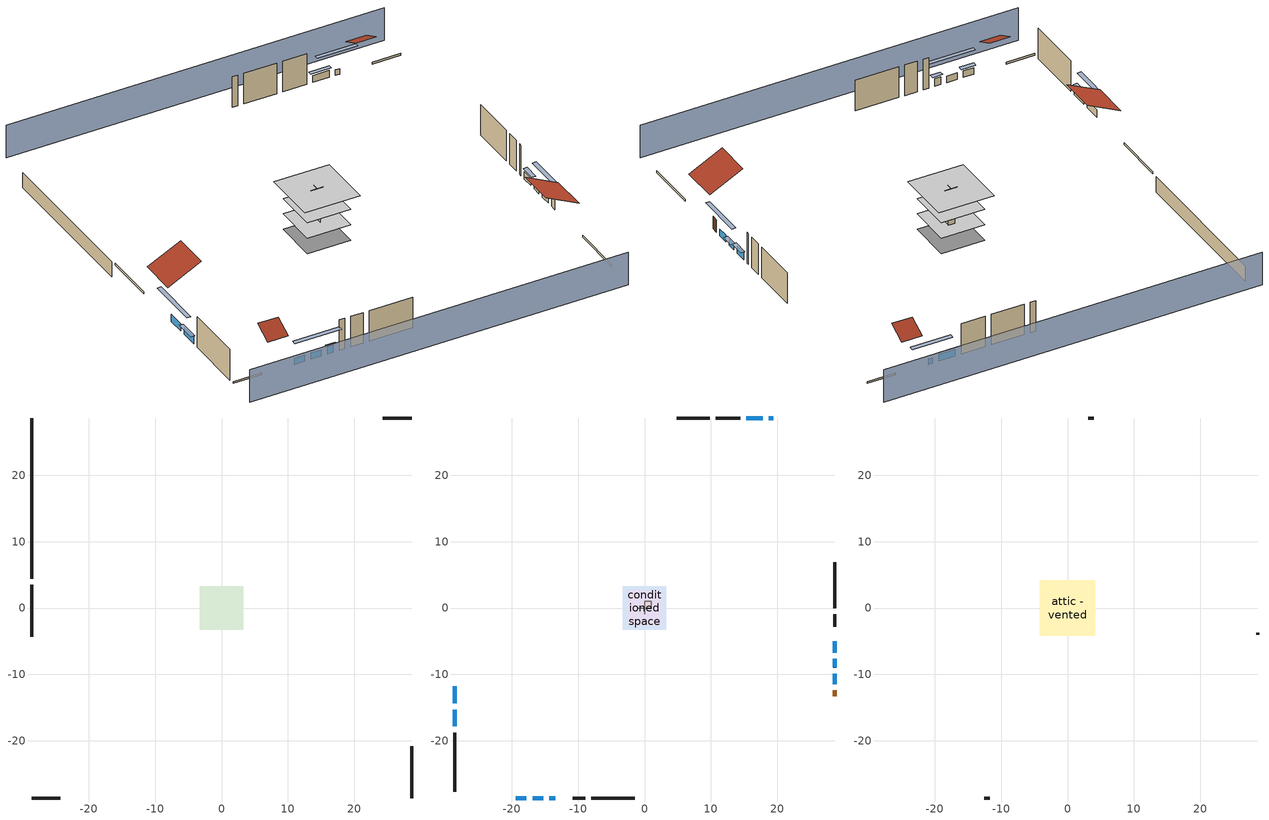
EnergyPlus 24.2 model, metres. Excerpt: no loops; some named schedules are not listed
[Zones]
basement - unconditioned
 floor foundation (Slab2 construction): -3.3,-3.3 -3.3,3.3 3.3,3.3 3.3,-3.3 z-2.13
 wall outside (RimJoist1 construction): -28.63,3.5 -28.63,-4.3 z0.3:0.61
 wall outside (RimJoist2 construction): 28.63,28.63 24.3,28.63 z0.3:0.61
 wall outside (RimJoist3 construction): 28.63,-28.63 28.63,-20.83 z0.3:0.61
 wall outside (RimJoist4 construction): -28.63,-28.63 -24.3,-28.63 z0.3:0.61
 wall foundation (FoundationWall1 construction): -28.63,28.63 -28.63,4.43 z-2.13:0.3
conditioned space
 floor to basement - unconditioned (Floor1 construction): -3.3,-3.3 -3.3,3.3 3.3,3.3 3.3,-3.3 z0.3
 floor to garage (Floor2 construction): -2.59,-2.59 -2.59,2.59 2.59,2.59 2.59,-2.59 z0.3
 floor adiabatic (AdiabaticFloorConstruction): -3.3,-3.3 -3.3,3.3 3.3,3.3 3.3,-3.3 z2.74
 wall outside (AdiabaticWallConstruction 1): 28.63,-13.32 28.63,-12.41 z0.3:2.34
 wall outside (AdiabaticWallConstruction): -28.63,-11.81 -28.63,-14.37 / -28.63,-15.3 -28.63,-17.86 / 28.63,-6.74 28.63,-4.99 z0.3:1.46; -19.39,-28.63 -17.8,-28.63 / -16.87,-28.63 -15.28,-28.63 z0.3:1.34; 19.39,28.63 18.73,28.63 / 28.63,-8.97 28.63,-7.67 z0.3:1.19; 17.81,28.63 15.32,28.63 z0.3:1.4; 28.63,-11.48 28.63,-9.89 z0.3:1.37; -14.36,-28.63 -13.45,-28.63 z0.3:1.49
 wall outside (Wall3 construction): -28.63,-18.78 -28.63,-27.7 z0.3:5.18
 wall outside (Wall4 construction): 9.81,28.63 4.86,28.63 z0.3:5.18
 wall outside (Wall7 construction): 28.63,-0.04 28.63,6.89 z0.3:5.18
 wall outside (Wall8 construction): -8.03,-28.63 -1.46,-28.63 z0.3:5.18
 wall to garage (Wall5 construction): 0,-0.91 0,0.91 z0.3:5.18
 wall to garage (Wall6 construction): 0.91,0 -0.91,0 z0.3:5.18
 window (WindowConstruction): -28.63,-11.81 -28.63,-14.37 z0.3:1.46
 window (WindowConstruction 9): -19.39,-28.63 -17.8,-28.63 z0.3:1.34
 window (WindowConstruction 1): -28.63,-15.3 -28.63,-17.85 z0.3:1.46
 window (WindowConstruction 2): 19.39,28.63 18.73,28.63 z0.3:1.19
 window (WindowConstruction 3): 17.81,28.63 15.33,28.63 z0.3:1.4
 window (WindowConstruction 4): 28.63,-11.48 28.63,-9.89 z0.3:1.37
 window (WindowConstruction 5): 28.63,-8.97 28.63,-7.67 z0.3:1.19
 window (WindowConstruction 6): 28.63,-6.74 28.63,-4.99 z0.3:1.46
 window (WindowConstruction 7): -16.87,-28.63 -15.28,-28.63 z0.3:1.34
 window (WindowConstruction 8): -14.35,-28.63 -13.46,-28.63 z0.3:1.49
 door (Door): 28.63,-13.32 28.63,-12.41 z0.3:2.34
 ceiling adiabatic (AdiabaticFloorConstruction): 3.3,-3.3 3.3,3.3 -3.3,3.3 -3.3,-3.3 z2.74
furnace airloop ret air zone
 floor adiabatic (AdiabaticConst): 0,0 0,1 1,1 1,0 z0
 wall adiabatic (AdiabaticConst): 0,1 0,0 1,0 1,1 0,1 z0:1
 ceiling adiabatic (AdiabaticConst): 1,0 1,1 0,1 0,0 z1
garage
 floor foundation (Slab1 construction): -2.59,-2.59 -2.59,2.59 2.59,2.59 2.59,-2.59 z0
 wall outside (Wall1 construction): 14.4,28.63 10.74,28.63 z0.3:5.18
 wall outside (Wall12 construction): -10.79,-28.63 -8.96,-28.63 z0.3:5.18
 wall outside (Wall2 construction): 28.63,-2.79 28.63,-0.97 z0.3:5.18
attic - vented
 floor to conditioned space (Floor3 construction Reversed): -4.2,-4.2 -4.2,4.2 4.2,4.2 4.2,-4.2 z5.18
 wall outside (Wall10 construction): -12.53,-28.63 -11.72,-28.63 z0.3:5.18
 wall outside (Wall11 construction): 28.63,-4.07 28.63,-3.72 z0.3:5.18
 wall outside (Wall9 construction): 3.93,28.63 3.12,28.63 z0.3:5.18
 roof outside (Roof1 construction): -28.63,-10.88,5.18 -23.58,-10.88,7.71 -23.58,-5.23,7.71 -28.63,-5.23,5.18
 roof outside (Roof2 construction): 20.32,28.63,5.18 20.32,25.9,6.55 23.37,25.9,6.55 23.37,28.63,5.18
 roof outside (Roof3 construction): -20.32,-28.63,5.18 -20.32,-25.9,6.55 -23.37,-25.9,6.55 -23.37,-28.63,5.18
 roof outside (Roof4 construction): 28.63,-14.25,5.18 23.58,-14.25,7.71 23.58,-19.9,7.71 28.63,-19.9,5.18
shading: 28.63,33.2 -28.63,33.2 / -28.63,-33.2 28.63,-33.2 z0:5.18; -28.63,-17.11 -28.63,-9.06 -29.24,-9.06 -29.24,-17.11 z4.21; -17.49,-28.63 -19.69,-28.63 -19.69,-29.24 -17.49,-29.24 z1.65; -28.63,-18.16 -28.63,-14.99 -29.24,-14.99 -29.24,-18.16 z1.77; 15.99,28.63 22.13,28.63 22.13,29.24 15.99,29.24 z3.93; 15.02,28.63 18.11,28.63 18.11,29.24 15.02,29.24 z1.71; 28.63,-7.15 28.63,-14.22 29.24,-14.22 29.24,-7.15 z4.11; 28.63,-7.37 28.63,-9.27 29.24,-9.27 29.24,-7.37 z1.49; 28.63,-4.69 28.63,-7.05 29.24,-7.05 29.24,-4.69 z1.77; -12.54,-28.63 -19.61,-28.63 -19.61,-29.24 -12.54,-29.24 z4.08; -13.15,-28.63 -14.66,-28.63 -14.66,-29.24 -13.15,-29.24 z1.8
[Building]
Building 1: Terrain=Suburbs
[Site:Location]
Portland Intl Arpt_OR: Latitude {deg}=45.59; Longitude {deg}=-122.6; Time Zone {hr}=-8; Elevation {m}=33; Keep Site Location Information=Yes
[Site:GroundTemperature:Shallow]
10.2558, 8.96328, 8.85977, 9.47314, 11.9355, 14.3863, 16.5111, 17.8571, 17.9714, 16.8767, 14.8061, 12.4304
[Site:WaterMainsTemperature]
Calculation Method=Schedule; Temperature Schedule=mains temperature schedule
[Material] Roughness=Rough; Thermal Absorptance=0.9
Name | Thickness {m} | Conductivity {W/m-K} | Density {kg/m3} | Specific Heat {J/kg-K} | Solar Absorptance | Visible Absorptance
ceiling loosefill ins | 0.0846667 | 0.0480833 | 16.02 | 1046.75 | 0.7 | 0.7
ceiling stud and cavity | 0.1397 | 0.302811 | 65.682 | 1177.47 | 0.7 | 0.7
concrete 4.0 in. | 0.1016 | 1.803125 | 2242.8 | 837.4 | 0.7 | 0.7
concrete 8.0 in. | 0.2032 | 1.803125 | 2242.8 | 837.4 | 0.7 | 0.7
door material | 0.04445 | 0.0612267 | 512.64 | 1214.23 | 0.7 | 0.7
floor covering | 0.0127 | 0.0433444 | 54.468 | 1339.84 | 0.6 | 0.6
floor rigid ins; wall rigid ins | 0.512978 | 0.029427 | 32.04 | 1214.23 | 0.7 | 0.7
floor stud and cavity | 0.1397 | 0.923637 | 92.3553 | 1139.71 | 0.7 | 0.7
floor stud and cavity 1 | 0.1397 | 1.75129 | 37.0049 | 1207.88 | 0.7 | 0.7
furniture material basement - unconditioned 1; furniture material conditioned space 1; furniture material garage 1 | 0.1524 | 0.115458 | 640.8 | 1214.23 | 0.6 | 0.6
gypsum board | 0.0127 | 0.160291 | 801 | 837.4 | 0.6 | 0.6
metal surfacing | 0.000508 | 50.0403 | 7801.74 | 460.57 | 0.9 | 0.9
osb sheathing 0.5 in. | 0.0127 | 0.115458 | 512.64 | 1214.23 | 0.6 | 0.6
osb sheathing 0.5 in. 1; osb sheathing 0.5 in. 2; osb sheathing 0.5 in. 3 | 0.0127 | 0.115458 | 512.64 | 1214.23 | 0.7 | 0.7
osb sheathing 0.75 in. | 0.01905 | 0.115458 | 512.64 | 1214.23 | 0.7 | 0.7
rim joist stud and cavity | 0.0508 | 0.178688 | 50.32683 | 1063.81 | 0.6 | 0.6
roof rigid ins | 0.00396442 | 0.029427 | 32.04 | 1214.23 | 0.7 | 0.7
wall stud and cavity | 0.1397 | 0.727959 | 139.0536 | 1170.24 | 0.6 | 0.6
wall stud and cavity 1 | 0.1397 | 0.550994 | 139.0536 | 1170.24 | 0.7 | 0.7
wall stud and cavity 2 | 0.1397 | 0.335416 | 139.0536 | 1170.24 | 0.7 | 0.7
wall stud and cavity 3 | 0.0889 | 0.380278 | 52.3479 | 1209.89 | 0.7 | 0.7
wall stud and cavity 4 | 0.0889 | 0.391764 | 83.0341 | 1211.67 | 0.7 | 0.7
wood siding | 0.0254 | 0.102417 | 544.68 | 1172.36 | 0.85 | 0.85
wood siding 1; wood siding 2 | 0.0254 | 0.102417 | 544.68 | 1172.36 | 0.7 | 0.7
[Material:NoMass]
Adiabatic: Roughness=Rough; Thermal Resistance {m2-K/W}=176.1; Thermal Absorptance=0.9; Solar Absorptance=0.7; Visible Absorptance=0.7
[WindowMaterial:SimpleGlazingSystem]
WindowMaterial: U-Factor {W/m2-K}=2.78222; Solar Heat Gain Coefficient=0.56
[Construction]
AdiabaticConst: Adiabatic
AdiabaticFloorConstruction: floor stud and cavity 1, floor rigid ins, osb sheathing 0.75 in., floor covering
AdiabaticWallConstruction: wood siding 1, wall rigid ins, wall stud and cavity 3, gypsum board
AdiabaticWallConstruction 1: wood siding 2, wall rigid ins, wall stud and cavity 3, gypsum board
Door: door material
Floor1 construction; Floor2 construction: floor stud and cavity, osb sheathing 0.75 in., floor covering
Floor3 construction Reversed: gypsum board, ceiling stud and cavity, ceiling loosefill ins
FoundationWall1 construction: concrete 8.0 in.
furniture construction basement - unconditioned 1: furniture material basement - unconditioned 1
furniture construction conditioned space 1: furniture material conditioned space 1
furniture construction garage 1: furniture material garage 1
PartitionWallConstruction: gypsum board, wall stud and cavity 4, gypsum board
RimJoist1 construction; RimJoist2 construction; RimJoist3 construction; RimJoist4 construction: wood siding, rim joist stud and cavity
Roof1 construction; Roof2 construction; Roof3 construction; Roof4 construction: metal surfacing, roof rigid ins, osb sheathing 0.5 in.
Slab1 construction; Slab2 construction: concrete 4.0 in.
Wall1 construction; Wall2 construction: wood siding, osb sheathing 0.5 in. 1, wall stud and cavity
Wall10 construction; Wall11 construction; Wall12 construction; Wall9 construction: wood siding, osb sheathing 0.5 in. 3, wall stud and cavity
Wall3 construction; Wall4 construction: wood siding, osb sheathing 0.5 in. 1, wall stud and cavity 1, gypsum board
Wall5 construction: osb sheathing 0.5 in. 2, wall stud and cavity 2, gypsum board
Wall6 construction: osb sheathing 0.5 in. 3, wall stud and cavity 2, gypsum board
Wall7 construction; Wall8 construction: wood siding, osb sheathing 0.5 in. 3, wall stud and cavity 1, gypsum board
WindowConstruction; WindowConstruction 1; WindowConstruction 2; WindowConstruction 3; WindowConstruction 4; WindowConstruction 5; WindowConstruction 6; WindowConstruction 7; WindowConstruction 8; WindowConstruction 9: WindowMaterial
[Zone] Multiplier=1
Name | Volume {m3} | Part of Total Floor Area
attic - vented | 44.0466 | Yes
basement - unconditioned | 106.471 | Yes
conditioned space | 278.185 | Yes
furnace airloop ret air zone | 1 | No
garage | 65.242 | Yes
[Space]
Name | Zone | Volume {m3} | Space Type
attic - vented 1 | attic - vented | 44.0466
basement - unconditioned 1 | basement - unconditioned | 106.471
conditioned space 1 | conditioned space | 278.185
furnace airloop ret air space | furnace airloop ret air zone |  | Plenum Space Type
garage 1 | garage | 65.242
[ZoneInfiltration:EffectiveLeakageArea] Schedule=Always On Discrete
Name | Zone or Space | Effective Air Leakage Area {cm2} | Stack Coefficient | Wind Coefficient
infil attic - vented 1 | attic - vented 1 | 2347.12 | 0.000130484 | 4.15787e-05
infil garage 1 | garage 1 | 339.796 | 0.000129147 | 4.64657e-05
[ZoneMixing] Schedule=Always On Continuous; Design Flow Rate Calculation Method=Flow/Zone; Design Flow Rate {m3/s}=0
Name | Zone or Space | Source Zone or Space
whole house fan mix | attic - vented | conditioned space
furnace airloop_0 ZoneMixCondToDZ mix | basement - unconditioned | conditioned space
furnace airloop_0 ZoneMixDZToCond mix | conditioned space | basement - unconditioned
[SurfaceProperty:ExposedFoundationPerimeter] Exposed Perimeter Calculation Method=TotalExposedPerimeter
Name | Total Exposed Perimeter {m}
Slab2 | 24.20112
Slab1 | 14.6304
[InternalMass]
Name | Construction | Zone or ZoneList | Space or SpaceList | Surface Area {m2}
furniture mass basement - unconditioned 1 | furniture construction basement - unconditioned 1 | basement - unconditioned | basement - unconditioned 1 | 17.46577
furniture mass conditioned space 1 | furniture construction conditioned space 1 | conditioned space | conditioned space 1 | 45.63397
partition wall mass | PartitionWallConstruction | conditioned space | conditioned space 1 | 114.085
furniture mass garage 1 | furniture construction garage 1 | garage | garage 1 | 2.67561
[OtherEquipment] Design Level Calculation Method=EquipmentLevel
Name | Fuel Type | Zone or ZoneList or Space or SpaceList | Schedule | Design Level {W} | Fraction Latent | Fraction Radiant | Fraction Lost
furnace airloop_0 RetCondToDZ; furnace airloop_0 SupCondToDZ; furnace airloop_0 SupSensLkToDZ | None | basement - unconditioned 1 | Always On Discrete | 0 | 0 | 0 | 0
furnace airloop_0 SupLatLkToDZ | None | basement - unconditioned 1 | Always On Discrete | 0 | 1 | 0 | 0
clothes dryer 1 | Electricity | conditioned space 1 | clothes_dryer | 0 | 0.015 | 0.081 | 0.85
cooking range 1 | Electricity | conditioned space 1 | cooking_range | 0 | 0.08 | 0.432 | 0.2
furnace airloop_0 SupCondToLv; furnace airloop_0 SupSensLkToCond; mech vent house fan sensible load; water heater sens | None | conditioned space 1 | Always On Discrete | 0 | 0 | 0 | 0
furnace airloop_0 SupLatLkToCond; mech vent house fan latent load; water heater lat | None | conditioned space 1 | Always On Discrete | 0 | 1 | 0 | 0
general water use latent | None | conditioned space 1 | general water use schedule | 62.594 | 1 | 0 | 0
general water use sensible | None | conditioned space 1 | general water use schedule | -61.6891 | 0 | 0.6 | 0
water heater energy adjustment1 | Electricity | conditioned space 1 | Always On Discrete | 0.01 | 0 | 0 | 1
furnace airloop_0 RetCondToRP; furnace airloop_0 RetSensLkToRP | None | furnace airloop ret air space | Always On Discrete | 0 | 0 | 0 | 0
furnace airloop_0 RetLatLkToRP | None | furnace airloop ret air space | Always On Discrete | 0 | 1 | 0 | 0
[ZoneInfiltration:DesignFlowRate] Schedule=Always On Discrete
Name | Zone or ZoneList or Space or SpaceList | Design Flow Rate Calculation Method | Design Flow Rate {m3/s} | Air Changes per Hour {1/hr} | Constant Term Coefficient | Temperature Term Coefficient | Velocity Term Coefficient | Velocity Squared Term Coefficient
basement_unconditioned 1 duct leakage imbalance infil flow | basement - unconditioned 1 | Flow/Zone | 0
infil basement - unconditioned 1 | basement - unconditioned 1 | AirChanges/Hour |  | 0.1 | 1 | 0 | 0 | 0
infil flow; natural vent flow; whole house fan flow | conditioned space 1 | Flow/Zone | 0
[SurfaceProperty:IncidentSolarMultiplier] Incident Solar Multiplier=1; Incident Solar Multiplier Schedule=trans schedule winter=0.85 summer=0.7
Window1; Window10; Window2; Window3; Window4; Window5; Window6; Window7; Window8; Window9
[Lights] Design Level Calculation Method=LightingLevel; Return Air Fraction=0; Fraction Radiant=0.6; Fraction Visible=0.2; Fraction Replaceable=1
Name | Zone or ZoneList or Space or SpaceList | Schedule | Lighting Level {W}
interior lighting | conditioned space 1 | lighting_interior | 217.832
garage lighting | garage 1 | lighting_garage | 9.63435
[People]
occupants: Zone or ZoneList or Space or SpaceList=conditioned space 1; Number of People Schedule=occupants; Number of People Calculation Method=People; Number of People=3; Fraction Radiant=0.314171; Sensible Heat Fraction=0.56303; Activity Level Schedule=occupants activity schedule; Carbon Dioxide Generation Rate {m3/s-W}=0; Enable ASHRAE 55 Comfort Warnings=No; Mean Radiant Temperature Calculation Type=EnclosureAveraged
[ElectricEquipment] Zone or ZoneList or Space or SpaceList=conditioned space 1; Design Level Calculation Method=EquipmentLevel
Name | Schedule | Design Level {W} | Fraction Latent | Fraction Radiant | Fraction Lost
clothes dryer | clothes_dryer | 3088.16 | 0.015 | 0.081 | 0.85
clothes washer | clothes_washer | 217.244 | 0.03 | 0.162 | 0.7
cooking range | cooking_range | 1704.91 | 0.08 | 0.432 | 0.2
dishwasher | dishwasher | 1022.82 | 0.3 | 0.18 | 0.4
fridge | fridge schedule | 43.7215 | 0 | 0.6 | 0
mech vent bath fan 0 | mech vent bath fan 0 schedule | 30 | 0 | 0 | 1
mech vent house fan | mech vent house fan schedule | 0 | 0 | 0 | 1
mech vent house fan cfis | mech vent house fan cfis schedule | 0 | 0 | 0 | 0
mech vent range fan 0 | mech vent range fan 0 schedule | 30 | 0 | 0 | 1
misc permanent spa heater | misc permanent spa heater schedule | 384.421 | 0 | 0 | 1
misc permanent spa pump | misc permanent spa pump schedule | 402.01 | 0 | 0 | 1
misc plug loads | plug_loads_other | 340.422 | 0.021 | 0.558 | 0.049
misc tv | plug_loads_tv | 533.075 | 0 | 0.6 | 0
whole house fan | Always On Discrete | 0 | 0 | 0 | 1
[SpaceList]
Plenum Space Type: furnace airloop ret air space
[AirLoopHVAC:ReturnPlenum]
Air Loop HVAC Return Plenum 1: Zone=furnace airloop ret air zone
[Foundation:Kiva] Wall Depth Below Slab {m}=0.2032
Name | Initial Indoor Air Temperature {C} | Wall Height Above Grade {m}
Foundation Kiva 1 | 13.4258 | 0.1016
Foundation Kiva 2 | 9.52053 | 0.3048
[Foundation:Kiva:Settings]
Soil Conductivity {W/m-K}=0.8655; Soil Density {kg/m3}=1842.3; Soil Specific Heat {J/kg-K}=418.7; Ground Solar Absorptivity=0.9; Ground Thermal Absorptivity=0.9; Ground Surface Roughness {m}=0.03; Far-Field Width {m}=40; Deep-Ground Boundary Condition=ZeroFlux; Deep-Ground Depth {m}=40; Minimum Cell Dimension {m}=0.2; Maximum Cell Growth Coefficient=3; Simulation Timestep=Timestep
[Exterior:Lights]
exterior lighting: Schedule=exterior lighting schedule; Design Level {W}=6.19068
[EnergyManagementSystem:Sensor] Output:Variable or Output:Meter Index Key=basement - unconditioned
Name | Output:Variable or Output:Meter
furnace_airloop_0_DZ_T_s | Zone Air Temperature
furnace_airloop_0_DZ_W_s | Zone Mean Air Humidity Ratio
[Schedule:Constant]
Name | Hourly Value
Always On Continuous; Always On Discrete; mech vent house fan schedule; mech vent house fan cfis schedule | 1
occupants activity schedule | 117.228
fridge schedule | 0
[Schedule:Week:Daily]
trans schedule winter=0.85 summer=0.7 Week Rule - Jan1-May26: trans schedule winter=0.85 summer=0.7 day, trans schedule winter=0.85 summer=0.7 day, trans schedule winter=0.85 summer=0.7 day, trans schedule winter=0.85 summer=0.7 day, trans schedule winter=0.85 summer=0.7 day, trans schedule winter=0.85 summer=0.7 day, trans schedule winter=0.85 summer=0.7 day, trans schedule winter=0.85 summer=0.7 default day, trans schedule winter=0.85 summer=0.7 default day, trans schedule winter=0.85 summer=0.7 default day, trans schedule winter=0.85 summer=0.7 default day, trans schedule winter=0.85 summer=0.7 default day
trans schedule winter=0.85 summer=0.7 Week Rule - May27-Jun2: trans schedule winter=0.85 summer=0.7 day, trans schedule winter=0.85 summer=0.7 day, trans schedule winter=0.85 summer=0.7 day, trans schedule winter=0.85 summer=0.7 day, trans schedule winter=0.85 summer=0.7 day, trans schedule winter=0.85 summer=0.7 day 1, trans schedule winter=0.85 summer=0.7 day 1, trans schedule winter=0.85 summer=0.7 default day, trans schedule winter=0.85 summer=0.7 default day, trans schedule winter=0.85 summer=0.7 default day, trans schedule winter=0.85 summer=0.7 default day, trans schedule winter=0.85 summer=0.7 default day
trans schedule winter=0.85 summer=0.7 Week Rule - Jun3-Sep29: trans schedule winter=0.85 summer=0.7 day 1, trans schedule winter=0.85 summer=0.7 day 1, trans schedule winter=0.85 summer=0.7 day 1, trans schedule winter=0.85 summer=0.7 day 1, trans schedule winter=0.85 summer=0.7 day 1, trans schedule winter=0.85 summer=0.7 day 1, trans schedule winter=0.85 summer=0.7 day 1, trans schedule winter=0.85 summer=0.7 default day, trans schedule winter=0.85 summer=0.7 default day, trans schedule winter=0.85 summer=0.7 default day, trans schedule winter=0.85 summer=0.7 default day, trans schedule winter=0.85 summer=0.7 default day
trans schedule winter=0.85 summer=0.7 Week Rule - Sep30-Oct6: trans schedule winter=0.85 summer=0.7 day 1, trans schedule winter=0.85 summer=0.7 day 2, trans schedule winter=0.85 summer=0.7 day 2, trans schedule winter=0.85 summer=0.7 day 2, trans schedule winter=0.85 summer=0.7 day 2, trans schedule winter=0.85 summer=0.7 day 2, trans schedule winter=0.85 summer=0.7 day 2, trans schedule winter=0.85 summer=0.7 default day, trans schedule winter=0.85 summer=0.7 default day, trans schedule winter=0.85 summer=0.7 default day, trans schedule winter=0.85 summer=0.7 default day, trans schedule winter=0.85 summer=0.7 default day
trans schedule winter=0.85 summer=0.7 Week Rule - Oct7-Dec31: trans schedule winter=0.85 summer=0.7 day 2, trans schedule winter=0.85 summer=0.7 day 2, trans schedule winter=0.85 summer=0.7 day 2, trans schedule winter=0.85 summer=0.7 day 2, trans schedule winter=0.85 summer=0.7 day 2, trans schedule winter=0.85 summer=0.7 day 2, trans schedule winter=0.85 summer=0.7 day 2, trans schedule winter=0.85 summer=0.7 default day, trans schedule winter=0.85 summer=0.7 default day, trans schedule winter=0.85 summer=0.7 default day, trans schedule winter=0.85 summer=0.7 default day, trans schedule winter=0.85 summer=0.7 default day
mech vent bath fan 0 schedule Week Rule - Jan1-Dec31: mech vent bath fan 0 schedule day, mech vent bath fan 0 schedule day, mech vent bath fan 0 schedule day, mech vent bath fan 0 schedule day, mech vent bath fan 0 schedule day, mech vent bath fan 0 schedule day, mech vent bath fan 0 schedule day, mech vent bath fan 0 schedule default day, mech vent bath fan 0 schedule default day, mech vent bath fan 0 schedule default day, mech vent bath fan 0 schedule default day, mech vent bath fan 0 schedule default day
mech vent range fan 0 schedule Week Rule - Jan1-Dec31: mech vent range fan 0 schedule day, mech vent range fan 0 schedule day, mech vent range fan 0 schedule day, mech vent range fan 0 schedule day, mech vent range fan 0 schedule day, mech vent range fan 0 schedule day, mech vent range fan 0 schedule day, mech vent range fan 0 schedule default day, mech vent range fan 0 schedule default day, mech vent range fan 0 schedule default day, mech vent range fan 0 schedule default day, mech vent range fan 0 schedule default day
misc permanent spa heater schedule Week Rule - Jan1-Jan27: misc permanent spa heater schedule day, misc permanent spa heater schedule day, misc permanent spa heater schedule day, misc permanent spa heater schedule day, misc permanent spa heater schedule day, misc permanent spa heater schedule day, misc permanent spa heater schedule day, misc permanent spa heater schedule default day, misc permanent spa heater schedule default day, misc permanent spa heater schedule default day, misc permanent spa heater schedule default day, misc permanent spa heater schedule default day
misc permanent spa heater schedule Week Rule - Jan28-Feb3: misc permanent spa heater schedule day, misc permanent spa heater schedule day, misc permanent spa heater schedule day, misc permanent spa heater schedule day, misc permanent spa heater schedule day 1, misc permanent spa heater schedule day 1, misc permanent spa heater schedule day 1, misc permanent spa heater schedule default day, misc permanent spa heater schedule default day, misc permanent spa heater schedule default day, misc permanent spa heater schedule default day, misc permanent spa heater schedule default day
misc permanent spa heater schedule Week Rule - Feb4-Feb24: misc permanent spa heater schedule day 1, misc permanent spa heater schedule day 1, misc permanent spa heater schedule day 1, misc permanent spa heater schedule day 1, misc permanent spa heater schedule day 1, misc permanent spa heater schedule day 1, misc permanent spa heater schedule day 1, misc permanent spa heater schedule default day, misc permanent spa heater schedule default day, misc permanent spa heater schedule default day, misc permanent spa heater schedule default day, misc permanent spa heater schedule default day
misc permanent spa heater schedule Week Rule - Feb25-Mar3: misc permanent spa heater schedule day 1, misc permanent spa heater schedule day 1, misc permanent spa heater schedule day 1, misc permanent spa heater schedule day 1, misc permanent spa heater schedule day 2, misc permanent spa heater schedule day 2, misc permanent spa heater schedule day 2, misc permanent spa heater schedule default day, misc permanent spa heater schedule default day, misc permanent spa heater schedule default day, misc permanent spa heater schedule default day, misc permanent spa heater schedule default day
misc permanent spa heater schedule Week Rule - Mar4-May26: misc permanent spa heater schedule day 2, misc permanent spa heater schedule day 2, misc permanent spa heater schedule day 2, misc permanent spa heater schedule day 2, misc permanent spa heater schedule day 2, misc permanent spa heater schedule day 2, misc permanent spa heater schedule day 2, misc permanent spa heater schedule default day, misc permanent spa heater schedule default day, misc permanent spa heater schedule default day, misc permanent spa heater schedule default day, misc permanent spa heater schedule default day
misc permanent spa heater schedule Week Rule - May27-Jun2: misc permanent spa heater schedule day 2, misc permanent spa heater schedule day 2, misc permanent spa heater schedule day 2, misc permanent spa heater schedule day 2, misc permanent spa heater schedule day 2, misc permanent spa heater schedule day 3, misc permanent spa heater schedule day 3, misc permanent spa heater schedule default day, misc permanent spa heater schedule default day, misc permanent spa heater schedule default day, misc permanent spa heater schedule default day, misc permanent spa heater schedule default day
misc permanent spa heater schedule Week Rule - Jun3-Sep29: misc permanent spa heater schedule day 3, misc permanent spa heater schedule day 3, misc permanent spa heater schedule day 3, misc permanent spa heater schedule day 3, misc permanent spa heater schedule day 3, misc permanent spa heater schedule day 3, misc permanent spa heater schedule day 3, misc permanent spa heater schedule default day, misc permanent spa heater schedule default day, misc permanent spa heater schedule default day, misc permanent spa heater schedule default day, misc permanent spa heater schedule default day
misc permanent spa heater schedule Week Rule - Sep30-Oct6: misc permanent spa heater schedule day 3, misc permanent spa heater schedule day 4, misc permanent spa heater schedule day 4, misc permanent spa heater schedule day 4, misc permanent spa heater schedule day 4, misc permanent spa heater schedule day 4, misc permanent spa heater schedule day 4, misc permanent spa heater schedule default day, misc permanent spa heater schedule default day, misc permanent spa heater schedule default day, misc permanent spa heater schedule default day, misc permanent spa heater schedule default day
misc permanent spa heater schedule Week Rule - Oct7-Oct27: misc permanent spa heater schedule day 4, misc permanent spa heater schedule day 4, misc permanent spa heater schedule day 4, misc permanent spa heater schedule day 4, misc permanent spa heater schedule day 4, misc permanent spa heater schedule day 4, misc permanent spa heater schedule day 4, misc permanent spa heater schedule default day, misc permanent spa heater schedule default day, misc permanent spa heater schedule default day, misc permanent spa heater schedule default day, misc permanent spa heater schedule default day
misc permanent spa heater schedule Week Rule - Oct28-Nov3: misc permanent spa heater schedule day 4, misc permanent spa heater schedule day 4, misc permanent spa heater schedule day 4, misc permanent spa heater schedule day 4, misc permanent spa heater schedule day 5, misc permanent spa heater schedule day 5, misc permanent spa heater schedule day 5, misc permanent spa heater schedule default day, misc permanent spa heater schedule default day, misc permanent spa heater schedule default day, misc permanent spa heater schedule default day, misc permanent spa heater schedule default day
misc permanent spa heater schedule Week Rule - Nov4-Nov24: misc permanent spa heater schedule day 5, misc permanent spa heater schedule day 5, misc permanent spa heater schedule day 5, misc permanent spa heater schedule day 5, misc permanent spa heater schedule day 5, misc permanent spa heater schedule day 5, misc permanent spa heater schedule day 5, misc permanent spa heater schedule default day, misc permanent spa heater schedule default day, misc permanent spa heater schedule default day, misc permanent spa heater schedule default day, misc permanent spa heater schedule default day
misc permanent spa heater schedule Week Rule - Nov25-Dec1: misc permanent spa heater schedule day 5, misc permanent spa heater schedule day 5, misc permanent spa heater schedule day 5, misc permanent spa heater schedule day 5, misc permanent spa heater schedule day 5, misc permanent spa heater schedule day 5, misc permanent spa heater schedule day 6, misc permanent spa heater schedule default day, misc permanent spa heater schedule default day, misc permanent spa heater schedule default day, misc permanent spa heater schedule default day, misc permanent spa heater schedule default day
misc permanent spa heater schedule Week Rule - Dec2-Dec31: misc permanent spa heater schedule day 6, misc permanent spa heater schedule day 6, misc permanent spa heater schedule day 6, misc permanent spa heater schedule day 6, misc permanent spa heater schedule day 6, misc permanent spa heater schedule day 6, misc permanent spa heater schedule day 6, misc permanent spa heater schedule default day, misc permanent spa heater schedule default day, misc permanent spa heater schedule default day, misc permanent spa heater schedule default day, misc permanent spa heater schedule default day
misc permanent spa pump schedule Week Rule - Jan1-Jan27: misc permanent spa pump schedule day, misc permanent spa pump schedule day, misc permanent spa pump schedule day, misc permanent spa pump schedule day, misc permanent spa pump schedule day, misc permanent spa pump schedule day, misc permanent spa pump schedule day, misc permanent spa pump schedule default day, misc permanent spa pump schedule default day, misc permanent spa pump schedule default day, misc permanent spa pump schedule default day, misc permanent spa pump schedule default day
general water use schedule Week Rule - Jan1-Dec31: general water use schedule day, general water use schedule day, general water use schedule day, general water use schedule day, general water use schedule day, general water use schedule day, general water use schedule day, general water use schedule default day, general water use schedule default day, general water use schedule default day, general water use schedule default day, general water use schedule default day
[Schedule:Year]
trans schedule winter=0.85 summer=0.7: trans schedule winter=0.85 summer=0.7 Week Rule - Jan1-May26, 1, 1, 5, 26, trans schedule winter=0.85 summer=0.7 Week Rule - May27-Jun2, 5, 27, 6, 2, trans schedule winter=0.85 summer=0.7 Week Rule - Jun3-Sep29, 6, 3, 9, 29, trans schedule winter=0.85 summer=0.7 Week Rule - Sep30-Oct6, 9, 30, 10, 6, trans schedule winter=0.85 summer=0.7 Week Rule - Oct7-Dec31, 10, 7, 12, 31
mech vent bath fan 0 schedule: mech vent bath fan 0 schedule Week Rule - Jan1-Dec31, 1, 1, 12, 31
mech vent range fan 0 schedule: mech vent range fan 0 schedule Week Rule - Jan1-Dec31, 1, 1, 12, 31
misc permanent spa heater schedule: misc permanent spa heater schedule Week Rule - Jan1-Jan27, 1, 1, 1, 27, misc permanent spa heater schedule Week Rule - Jan28-Feb3, 1, 28, 2, 3, misc permanent spa heater schedule Week Rule - Feb4-Feb24, 2, 4, 2, 24, misc permanent spa heater schedule Week Rule - Feb25-Mar3, 2, 25, 3, 3, misc permanent spa heater schedule Week Rule - Mar4-May26, 3, 4, 5, 26, misc permanent spa heater schedule Week Rule - May27-Jun2, 5, 27, 6, 2, misc permanent spa heater schedule Week Rule - Jun3-Sep29, 6, 3, 9, 29, misc permanent spa heater schedule Week Rule - Sep30-Oct6, 9, 30, 10, 6, misc permanent spa heater schedule Week Rule - Oct7-Oct27, 10, 7, 10, 27, misc permanent spa heater schedule Week Rule - Oct28-Nov3, 10, 28, 11, 3, misc permanent spa heater schedule Week Rule - Nov4-Nov24, 11, 4, 11, 24, misc permanent spa heater schedule Week Rule - Nov25-Dec1, 11, 25, 12, 1, misc permanent spa heater schedule Week Rule - Dec2-Dec31, 12, 2, 12, 31
misc permanent spa pump schedule: misc permanent spa pump schedule Week Rule - Jan1-Jan27, 1, 1, 1, 27, misc permanent spa pump schedule Week Rule - Jan28-Feb3, 1, 28, 2, 3, misc permanent spa pump schedule Week Rule - Feb4-Feb24, 2, 4, 2, 24, misc permanent spa pump schedule Week Rule - Feb25-Mar3, 2, 25, 3, 3, misc permanent spa pump schedule Week Rule - Mar4-Mar31, 3, 4, 3, 31, misc permanent spa pump schedule Week Rule - Apr1-Apr28, 4, 1, 4, 28, misc permanent spa pump schedule Week Rule - Apr29-May5, 4, 29, 5, 5, misc permanent spa pump schedule Week Rule - May6-May26, 5, 6, 5, 26, misc permanent spa pump schedule Week Rule - May27-Jun2, 5, 27, 6, 2, misc permanent spa pump schedule Week Rule - Jun3-Jun30, 6, 3, 6, 30, misc permanent spa pump schedule Week Rule - Jul1-Aug25, 7, 1, 8, 25, misc permanent spa pump schedule Week Rule - Aug26-Sep1, 8, 26, 9, 1, misc permanent spa pump schedule Week Rule - Sep2-Sep29, 9, 2, 9, 29, misc permanent spa pump schedule Week Rule - Sep30-Oct6, 9, 30, 10, 6, misc permanent spa pump schedule Week Rule - Oct7-Oct27, 10, 7, 10, 27, misc permanent spa pump schedule Week Rule - Oct28-Nov3, 10, 28, 11, 3, misc permanent spa pump schedule Week Rule - Nov4-Nov24, 11, 4, 11, 24, misc permanent spa pump schedule Week Rule - Nov25-Dec1, 11, 25, 12, 1, misc permanent spa pump schedule Week Rule - Dec2-Dec31, 12, 2, 12, 31
general water use schedule: general water use schedule Week Rule - Jan1-Dec31, 1, 1, 12, 31
exterior lighting schedule: exterior lighting schedule Week Rule - Jan1-Jan27, 1, 1, 1, 27, exterior lighting schedule Week Rule - Jan28-Feb3, 1, 28, 2, 3, exterior lighting schedule Week Rule - Feb4-Feb24, 2, 4, 2, 24, exterior lighting schedule Week Rule - Feb25-Mar3, 2, 25, 3, 3, exterior lighting schedule Week Rule - Mar4-Mar31, 3, 4, 3, 31, exterior lighting schedule Week Rule - Apr1-Apr28, 4, 1, 4, 28, exterior lighting schedule Week Rule - Apr29-May5, 4, 29, 5, 5, exterior lighting schedule Week Rule - May6-May26, 5, 6, 5, 26, exterior lighting schedule Week Rule - May27-Jun2, 5, 27, 6, 2, exterior lighting schedule Week Rule - Jun3-Jun30, 6, 3, 6, 30, exterior lighting schedule Week Rule - Jul1-Jul28, 7, 1, 7, 28, exterior lighting schedule Week Rule - Jul29-Aug4, 7, 29, 8, 4, exterior lighting schedule Week Rule - Aug5-Aug25, 8, 5, 8, 25, exterior lighting schedule Week Rule - Aug26-Sep1, 8, 26, 9, 1, exterior lighting schedule Week Rule - Sep2-Sep29, 9, 2, 9, 29, exterior lighting schedule Week Rule - Sep30-Oct6, 9, 30, 10, 6, exterior lighting schedule Week Rule - Oct7-Oct27, 10, 7, 10, 27, exterior lighting schedule Week Rule - Oct28-Nov3, 10, 28, 11, 3, exterior lighting schedule Week Rule - Nov4-Nov24, 11, 4, 11, 24, exterior lighting schedule Week Rule - Nov25-Dec1, 11, 25, 12, 1, exterior lighting schedule Week Rule - Dec2-Dec31, 12, 2, 12, 31
[Schedule:File] File=in.schedules.csv; Rows to Skip at Top=1; Number of Hours of Data=8760; Column Separator=Comma; Interpolate to Timestep=Yes; Minutes per Item=15; Adjust Schedule for Daylight Savings=Yes
Name | Column Number
lighting_interior | 4
occupants | 1
clothes_dryer | 10
clothes_washer | 9
cooking_range | 11
dishwasher | 7
plug_loads_other | 2
plug_loads_tv | 3
lighting_garage | 5
[Schedule:Compact]
mains temperature schedule: Through: 01/01, For: AllDays, Until: 24:00, 13.0633, Through: 01/02, For: AllDays, Until: 24:00, 13.0189, Through: 01/03, For: AllDays, Until: 24:00, 12.975, Through: 01/04, For: AllDays, Until: 24:00, 12.9328, Through: 01/05, For: AllDays, Until: 24:00, 12.8917, Through: 01/06, For: AllDays, Until: 24:00, 12.8517, Through: 01/07, For: AllDays, Until: 24:00, 12.8122, Through: 01/08, For: AllDays, Until: 24:00, 12.7744, Through: 01/09, For: AllDays, Until: 24:00, 12.7378, Through: 01/10, For: AllDays, Until: 24:00, 12.7017, Through: 01/11, For: AllDays, Until: 24:00, 12.6672, Through: 01/12, For: AllDays, Until: 24:00, 12.6339, Through: 01/13, For: AllDays, Until: 24:00, 12.6017, Through: 01/14, For: AllDays, Until: 24:00, 12.5706, Through: 01/15, For: AllDays, Until: 24:00, 12.5411, Through: 01/16, For: AllDays, Until: 24:00, 12.5122, Through: 01/17, For: AllDays, Until: 24:00, 12.485, Through: 01/18, For: AllDays, Until: 24:00, 12.4583, Through: 01/19, For: AllDays, Until: 24:00, 12.4333, Through: 01/20, For: AllDays, Until: 24:00, 12.41, Through: 01/21, For: AllDays, Until: 24:00, 12.3872, Through: 01/22, For: AllDays, Until: 24:00, 12.3661, Through: 01/23, For: AllDays, Until: 24:00, 12.3456, Through: 01/24, For: AllDays, Until: 24:00, 12.3272, Through: 01/25, For: AllDays, Until: 24:00, 12.3094, Through: 01/26, For: AllDays, Until: 24:00, 12.2933, Through: 01/27, For: AllDays, Until: 24:00, 12.2783, Through: 01/28, For: AllDays, Until: 24:00, 12.2644, Through: 01/29, For: AllDays, Until: 24:00, 12.2517, Through: 01/30, For: AllDays, Until: 24:00, 12.2406, Through: 01/31, For: AllDays, Until: 24:00, 12.2306, Through: 02/01, For: AllDays, Until: 24:00, 12.2222, Through: 02/02, For: AllDays, Until: 24:00, 12.215, Through: 02/03, For: AllDays, Until: 24:00, 12.2089, Through: 02/04, For: AllDays, Until: 24:00, 12.2039, Through: 02/05, For: AllDays, Until: 24:00, 12.2006, Through: 02/06, For: AllDays, Until: 24:00, 12.1983, Through: 02/07, For: AllDays, Until: 24:00, 12.1978, Through: 02/08, For: AllDays, Until: 24:00, 12.1978, Through: 02/09, For: AllDays, Until: 24:00, 12.2, Through: 02/10, For: AllDays, Until: 24:00, 12.2028, Through: 02/11, For: AllDays, Until: 24:00, 12.2072, Through: 02/12, For: AllDays, Until: 24:00, 12.2128, Through: 02/13, For: AllDays, Until: 24:00, 12.2194, Through: 02/14, For: AllDays, Until: 24:00, 12.2278, Through: 02/15, For: AllDays, Until: 24:00, 12.2372, Through: 02/16, For: AllDays, Until: 24:00, 12.2483, Through: 02/17, For: AllDays, Until: 24:00, 12.26, Through: 02/18, For: AllDays, Until: 24:00, 12.2733, Through: 02/19, For: AllDays, Until: 24:00, 12.2883, Through: 02/20, For: AllDays, Until: 24:00, 12.3039, Through: 02/21, For: AllDays, Until: 24:00, 12.3211, Through: 02/22, For: AllDays, Until: 24:00, 12.3394, Through: 02/23, For: AllDays, Until: 24:00, 12.3594, Through: 02/24, For: AllDays, Until: 24:00, 12.38, Through: 02/25, For: AllDays, Until: 24:00, 12.4022, Through: 02/26, For: AllDays, Until: 24:00, 12.4256, Through: 02/27, For: AllDays, Until: 24:00, 12.4506, Through: 02/28, For: AllDays, Until: 24:00, 12.4761, Through: 03/01, For: AllDays, Until: 24:00, 12.5033, Through: 03/02, For: AllDays, Until: 24:00, 12.5317, Through: 03/03, For: AllDays, Until: 24:00, 12.5611, Through: 03/04, For: AllDays, Until: 24:00, 12.5917, Through: 03/05, For: AllDays, Until: 24:00, 12.6233, Through: 03/06, For: AllDays, Until: 24:00, 12.6567, Through: 03/07, For: AllDays, Until: 24:00, 12.6906, Through: 03/08, For: AllDays, Until: 24:00, 12.7261, Through: 03/09, For: AllDays, Until: 24:00, 12.7628, Through: 03/10, For: AllDays, Until: 24:00, 12.8, Through: 03/11, For: AllDays, Until: 24:00, 12.8389, Through: 03/12, For: AllDays, Until: 24:00, 12.8789, Through: 03/13, For: AllDays, Until: 24:00, 12.9194, Through: 03/14, For: AllDays, Until: 24:00, 12.9617, Through: 03/15, For: AllDays, Until: 24:00, 13.0044, Through: 03/16, For: AllDays, Until: 24:00, 13.0489, Through: 03/17, For: AllDays, Until: 24:00, 13.0939, Through: 03/18, For: AllDays, Until: 24:00, 13.14, Through: 03/19, For: AllDays, Until: 24:00, 13.1872, Through: 03/20, For: AllDays, Until: 24:00, 13.2356, Through: 03/21, For: AllDays, Until: 24:00, 13.285, Through: 03/22, For: AllDays, Until: 24:00, 13.335, Through: 03/23, For: AllDays, Until: 24:00, 13.3861, Through: 03/24, For: AllDays, Until: 24:00, 13.4383, Through: 03/25, For: AllDays, Until: 24:00, 13.4911, Through: 03/26, For: AllDays, Until: 24:00, 13.545, Through: 03/27, For: AllDays, Until: 24:00, 13.6, Through: 03/28, For: AllDays, Until: 24:00, 13.6556, Through: 03/29, For: AllDays, Until: 24:00, 13.7122, Through: 03/30, For: AllDays, Until: 24:00, 13.77, Through: 03/31, For: AllDays, Until: 24:00, 13.8283, Through: 04/01, For: AllDays, Until: 24:00, 13.8872, Through: 04/02, For: AllDays, Until: 24:00, 13.9472, Through: 04/03, For: AllDays, Until: 24:00, 14.0078, Through: 04/04, For: AllDays, Until: 24:00, 14.0689, Through: 04/05, For: AllDays, Until: 24:00, 14.1311, Through: 04/06, For: AllDays, Until: 24:00, 14.1944, Through: 04/07, For: AllDays, Until: 24:00, 14.2578, Through: 04/08, For: AllDays, Until: 24:00, 14.3222, Through: 04/09, For: AllDays, Until: 24:00, 14.3872, Through: 04/10, For: AllDays, Until: 24:00, 14.4528, Through: 04/11, For: AllDays, Until: 24:00, 14.5189, Through: 04/12, For: AllDays, Until: 24:00, 14.5856, Through: 04/13, For: AllDays, Until: 24:00, 14.6533, Through: 04/14, For: AllDays, Until: 24:00, 14.7211, Through: 04/15, For: AllDays, Until: 24:00, 14.7894, Through: 04/16, For: AllDays, Until: 24:00, 14.8589, Through: 04/17, For: AllDays, Until: 24:00, 14.9283, Through: 04/18, For: AllDays, Until: 24:00, 14.9983, Through: 04/19, For: AllDays, Until: 24:00, 15.0689, Through: 04/20, For: AllDays, Until: 24:00, 15.14, Through: 04/21, For: AllDays, Until: 24:00, 15.2111, Through: 04/22, For: AllDays, Until: 24:00, 15.2833, Through: 04/23, For: AllDays, Until: 24:00, 15.3556, Through: 04/24, For: AllDays, Until: 24:00, 15.4278, Through: 04/25, For: AllDays, Until: 24:00, 15.5006, Through: 04/26, For: AllDays, Until: 24:00, 15.5739, Through: 04/27, For: AllDays, Until: 24:00, 15.6478, Through: 04/28, For: AllDays, Until: 24:00, 15.7211, Through: 04/29, For: AllDays, Until: 24:00, 15.7956, Through: 04/30, For: AllDays, Until: 24:00, 15.8694, Through: 05/01, For: AllDays, Until: 24:00, 15.9439, Through: 05/02, For: AllDays, Until: 24:00, 16.0189, Through: 05/03, For: AllDays, Until: 24:00, 16.0939, Through: 05/04, For: AllDays, Until: 24:00, 16.1689, Through: 05/05, For: AllDays, Until: 24:00, 16.2439, Through: 05/06, For: AllDays, Until: 24:00, 16.3189, Through: 05/07, For: AllDays, Until: 24:00, 16.3944, Through: 05/08, For: AllDays, Until: 24:00, 16.4694, Through: 05/09, For: AllDays, Until: 24:00, 16.545, Through: 05/10, For: AllDays, Until: 24:00, 16.6206, Through: 05/11, For: AllDays, Until: 24:00, 16.6956, Through: 05/12, For: AllDays, Until: 24:00, 16.7711, Through: 05/13, For: AllDays, Until: 24:00, 16.8461, Through: 05/14, For: AllDays, Until: 24:00, 16.9217, Through: 05/15, For: AllDays, Until: 24:00, 16.9967, Through: 05/16, For: AllDays, Until: 24:00, 17.0717, Through: 05/17, For: AllDays, Until: 24:00, 17.1467, Through: 05/18, For: AllDays, Until: 24:00, 17.2211, Through: 05/19, For: AllDays, Until: 24:00, 17.2956, Through: 05/20, For: AllDays, Until: 24:00, 17.37, Through: 05/21, For: AllDays, Until: 24:00, 17.4439, Through: 05/22, For: AllDays, Until: 24:00, 17.5178, Through: 05/23, For: AllDays, Until: 24:00, 17.5911, Through: 05/24, For: AllDays, Until: 24:00, 17.6644, Through: 05/25, For: AllDays, Until: 24:00, 17.7372, Through: 05/26, For: AllDays, Until: 24:00, 17.8094, Through: 05/27, For: AllDays, Until: 24:00, 17.8817, Through: 05/28, For: AllDays, Until: 24:00, 17.9533, Through: 05/29, For: AllDays, Until: 24:00, 18.025, Through: 05/30, For: AllDays, Until: 24:00, 18.0961, Through: 05/31, For: AllDays, Until: 24:00, 18.1661, Through: 06/01, For: AllDays, Until: 24:00, 18.2361, Through: 06/02, For: AllDays, Until: 24:00, 18.3061, Through: 06/03, For: AllDays, Until: 24:00, 18.375, Through: 06/04, For: AllDays, Until: 24:00, 18.4433, Through: 06/05, For: AllDays, Until: 24:00, 18.5111, Through: 06/06, For: AllDays, Until: 24:00, 18.5789, Through: 06/07, For: AllDays, Until: 24:00, 18.6456, Through: 06/08, For: AllDays, Until: 24:00, 18.7117, Through: 06/09, For: AllDays, Until: 24:00, 18.7772, Through: 06/10, For: AllDays, Until: 24:00, 18.8417, Through: 06/11, For: AllDays, Until: 24:00, 18.9061, Through: 06/12, For: AllDays, Until: 24:00, 18.9694, Through: 06/13, For: AllDays, Until: 24:00, 19.0322, Through: 06/14, For: AllDays, Until: 24:00, 19.0944, Through: 06/15, For: AllDays, Until: 24:00, 19.1556, Through: 06/16, For: AllDays, Until: 24:00, 19.2167, Through: 06/17, For: AllDays, Until: 24:00, 19.2761, Through: 06/18, For: AllDays, Until: 24:00, 19.335, Through: 06/19, For: AllDays, Until: 24:00, 19.3933, Through: 06/20, For: AllDays, Until: 24:00, 19.4506, Through: 06/21, For: AllDays, Until: 24:00, 19.5072, Through: 06/22, For: AllDays, Until: 24:00, 19.5628, Through: 06/23, For: AllDays, Until: 24:00, 19.6172, Through: 06/24, For: AllDays, Until: 24:00, 19.6711, Through: 06/25, For: AllDays, Until: 24:00, 19.7244, Through: 06/26, For: AllDays, Until: 24:00, 19.7761, Through: 06/27, For: AllDays, Until: 24:00, 19.8272, Through: 06/28, For: AllDays, Until: 24:00, 19.8772, Through: 06/29, For: AllDays, Until: 24:00, 19.9267, Through: 06/30, For: AllDays, Until: 24:00, 19.9744, Through: 07/01, For: AllDays, Until: 24:00, 20.0217, Through: 07/02, For: AllDays, Until: 24:00, 20.0678, Through: 07/03, For: AllDays, Until: 24:00, 20.1128, Through: 07/04, For: AllDays, Until: 24:00, 20.1567, Through: 07/05, For: AllDays, Until: 24:00, 20.1994, Through: 07/06, For: AllDays, Until: 24:00, 20.2417, Through: 07/07, For: AllDays, Until: 24:00, 20.2822, Through: 07/08, For: AllDays, Until: 24:00, 20.3222, Through: 07/09, For: AllDays, Until: 24:00, 20.3606, Through: 07/10, For: AllDays, Until: 24:00, 20.3978, Through: 07/11, For: AllDays, Until: 24:00, 20.4344, Through: 07/12, For: AllDays, Until: 24:00, 20.4694, Through: 07/13, For: AllDays, Until: 24:00, 20.5033, Through: 07/14, For: AllDays, Until: 24:00, 20.5367, Through: 07/15, For: AllDays, Until: 24:00, 20.5683, Through: 07/16, For: AllDays, Until: 24:00, 20.5983, Through: 07/17, For: AllDays, Until: 24:00, 20.6278, Through: 07/18, For: AllDays, Until: 24:00, 20.6561, Through: 07/19, For: AllDays, Until: 24:00, 20.6828, Through: 07/20, For: AllDays, Until: 24:00, 20.7089, Through: 07/21, For: AllDays, Until: 24:00, 20.7333, Through: 07/22, For: AllDays, Until: 24:00, 20.7561, Through: 07/23, For: AllDays, Until: 24:00, 20.7783, Through: 07/24, For: AllDays, Until: 24:00, 20.7989, Through: 07/25, For: AllDays, Until: 24:00, 20.8189, Through: 07/26, For: AllDays, Until: 24:00, 20.8367, Through: 07/27, For: AllDays, Until: 24:00, 20.8539, Through: 07/28, For: AllDays, Until: 24:00, 20.8694, Through: 07/29, For: AllDays, Until: 24:00, 20.8839, Through: 07/30, For: AllDays, Until: 24:00, 20.8972, Through: 07/31, For: AllDays, Until: 24:00, 20.9094, Through: 08/01, For: AllDays, Until: 24:00, 20.92, Through: 08/02, For: AllDays, Until: 24:00, 20.9289, Through: 08/03, For: AllDays, Until: 24:00, 20.9372, Through: 08/04, For: AllDays, Until: 24:00, 20.9439, Through: 08/05, For: AllDays, Until: 24:00, 20.9494, Through: 08/06, For: AllDays, Until: 24:00, 20.9533, Through: 08/07, For: AllDays, Until: 24:00, 20.9567, Through: 08/08, For: AllDays, Until: 24:00, 20.9578, Through: 08/09, For: AllDays, Until: 24:00, 20.9583, Through: 08/10, For: AllDays, Until: 24:00, 20.9572, Through: 08/11, For: AllDays, Until: 24:00, 20.955, Through: 08/12, For: AllDays, Until: 24:00, 20.9511, Through: 08/13, For: AllDays, Until: 24:00, 20.9467, Through: 08/14, For: AllDays, Until: 24:00, 20.94, Through: 08/15, For: AllDays, Until: 24:00, 20.9328, Through: 08/16, For: AllDays, Until: 24:00, 20.9239, Through: 08/17, For: AllDays, Until: 24:00, 20.9139, Through: 08/18, For: AllDays, Until: 24:00, 20.9028, Through: 08/19, For: AllDays, Until: 24:00, 20.89, Through: 08/20, For: AllDays, Until: 24:00, 20.8761, Through: 08/21, For: AllDays, Until: 24:00, 20.8611, Through: 08/22, For: AllDays, Until: 24:00, 20.8444, Through: 08/23, For: AllDays, Until: 24:00, 20.8267, Through: 08/24, For: AllDays, Until: 24:00, 20.8078, Through: 08/25, For: AllDays, Until: 24:00, 20.7872, Through: 08/26, For: AllDays, Until: 24:00, 20.7661, Through: 08/27, For: AllDays, Until: 24:00, 20.7433, Through: 08/28, For: AllDays, Until: 24:00, 20.7194, Through: 08/29, For: AllDays, Until: 24:00, 20.6944, Through: 08/30, For: AllDays, Until: 24:00, 20.6678, Through: 08/31, For: AllDays, Until: 24:00, 20.64, Through: 09/01, For: AllDays, Until: 24:00, 20.6111, Through: 09/02, For: AllDays, Until: 24:00, 20.5811, Through: 09/03, For: AllDays, Until: 24:00, 20.55, Through: 09/04, For: AllDays, Until: 24:00, 20.5178, Through: 09/05, For: AllDays, Until: 24:00, 20.4844, Through: 09/06, For: AllDays, Until: 24:00, 20.4494, Through: 09/07, For: AllDays, Until: 24:00, 20.4139, Through: 09/08, For: AllDays, Until: 24:00, 20.3767, Through: 09/09, For: AllDays, Until: 24:00, 20.3389, Through: 09/10, For: AllDays, Until: 24:00, 20.2994, Through: 09/11, For: AllDays, Until: 24:00, 20.2594, Through: 09/12, For: AllDays, Until: 24:00, 20.2178, Through: 09/13, For: AllDays, Until: 24:00, 20.1756, Through: 09/14, For: AllDays, Until: 24:00, 20.1317, Through: 09/15, For: AllDays, Until: 24:00, 20.0872, Through: 09/16, For: AllDays, Until: 24:00, 20.0417, Through: 09/17, For: AllDays, Until: 24:00, 19.995, Through: 09/18, For: AllDays, Until: 24:00, 19.9472, Through: 09/19, For: AllDays, Until: 24:00, 19.8983, Through: 09/20, For: AllDays, Until: 24:00, 19.8489, Through: 09/21, For: AllDays, Until: 24:00, 19.7983, Through: 09/22, For: AllDays, Until: 24:00, 19.7467, Through: 09/23, For: AllDays, Until: 24:00, 19.6944, Through: 09/24, For: AllDays, Until: 24:00, 19.6406, Through: 09/25, For: AllDays, Until: 24:00, 19.5867, Through: 09/26, For: AllDays, Until: 24:00, 19.5311, Through: 09/27, For: AllDays, Until: 24:00, 19.475, Through: 09/28, For: AllDays, Until: 24:00, 19.4183, Through: 09/29, For: AllDays, Until: 24:00, 19.3606, Through: 09/30, For: AllDays, Until: 24:00, 19.3017, Through: 10/01, For: AllDays, Until: 24:00, 19.2422, Through: 10/02, For: AllDays, Until: 24:00, 19.1822, Through: 10/03, For: AllDays, Until: 24:00, 19.1211, Through: 10/04, For: AllDays, Until: 24:00, 19.0594, Through: 10/05, For: AllDays, Until: 24:00, 18.9967, Through: 10/06, For: AllDays, Until: 24:00, 18.9333, Through: 10/07, For: AllDays, Until: 24:00, 18.8694, Through: 10/08, For: AllDays, Until: 24:00, 18.805, Through: 10/09, For: AllDays, Until: 24:00, 18.74, Through: 10/10, For: AllDays, Until: 24:00, 18.6739, Through: 10/11, For: AllDays, Until: 24:00, 18.6072, Through: 10/12, For: AllDays, Until: 24:00, 18.5406, Through: 10/13, For: AllDays, Until: 24:00, 18.4728, Through: 10/14, For: AllDays, Until: 24:00, 18.4044, Through: 10/15, For: AllDays, Until: 24:00, 18.3356, Through: 10/16, For: AllDays, Until: 24:00, 18.2661, Through: 10/17, For: AllDays, Until: 24:00, 18.1967, Through: 10/18, For: AllDays, Until: 24:00, 18.1261, Through: 10/19, For: AllDays, Until: 24:00, 18.0556, Through: 10/20, For: AllDays, Until: 24:00, 17.9844, Through: 10/21, For: AllDays, Until: 24:00, 17.9128, Through: 10/22, For: AllDays, Until: 24:00, 17.8406, Through: 10/23, For: AllDays, Until: 24:00, 17.7683, Through: 10/24, For: AllDays, Until: 24:00, 17.6956, Through: 10/25, For: AllDays, Until: 24:00, 17.6228, Through: 10/26, For: AllDays, Until: 24:00, 17.5494, Through: 10/27, For: AllDays, Until: 24:00, 17.4756, Through: 10/28, For: AllDays, Until: 24:00, 17.4017, Through: 10/29, For: AllDays, Until: 24:00, 17.3278, Through: 10/30, For: AllDays, Until: 24:00, 17.2533, Through: 10/31, For: AllDays, Until: 24:00, 17.1789, Through: 11/01, For: AllDays, Until: 24:00, 17.1039, Through: 11/02, For: AllDays, Until: 24:00, 17.0289, Through: 11/03, For: AllDays, Until: 24:00, 16.9539, Through: 11/04, For: AllDays, Until: 24:00, 16.8789, Through: 11/05, For: AllDays, Until: 24:00, 16.8033, Through: 11/06, For: AllDays, Until: 24:00, 16.7283, Through: 11/07, For: AllDays, Until: 24:00, 16.6528, Through: 11/08, For: AllDays, Until: 24:00, 16.5772, Through: 11/09, For: AllDays, Until: 24:00, 16.5022, Through: 11/10, For: AllDays, Until: 24:00, 16.4267, Through: 11/11, For: AllDays, Until: 24:00, 16.3517, Through: 11/12, For: AllDays, Until: 24:00, 16.2761, Through: 11/13, For: AllDays, Until: 24:00, 16.2011, Through: 11/14, For: AllDays, Until: 24:00, 16.1261, Through: 11/15, For: AllDays, Until: 24:00, 16.0511, Through: 11/16, For: AllDays, Until: 24:00, 15.9761, Through: 11/17, For: AllDays, Until: 24:00, 15.9017, Through: 11/18, For: AllDays, Until: 24:00, 15.8272, Through: 11/19, For: AllDays, Until: 24:00, 15.7533, Through: 11/20, For: AllDays, Until: 24:00, 15.6794, Through: 11/21, For: AllDays, Until: 24:00, 15.6056, Through: 11/22, For: AllDays, Until: 24:00, 15.5322, Through: 11/23, For: AllDays, Until: 24:00, 15.4594, Through: 11/24, For: AllDays, Until: 24:00, 15.3867, Through: 11/25, For: AllDays, Until: 24:00, 15.3144, Through: 11/26, For: AllDays, Until: 24:00, 15.2422, Through: 11/27, For: AllDays, Until: 24:00, 15.1706, Through: 11/28, For: AllDays, Until: 24:00, 15.0994, Through: 11/29, For: AllDays, Until: 24:00, 15.0289, Through: 11/30, For: AllDays, Until: 24:00, 14.9583, Through: 12/01, For: AllDays, Until: 24:00, 14.8889, Through: 12/02, For: AllDays, Until: 24:00, 14.8194, Through: 12/03, For: AllDays, Until: 24:00, 14.7506, Through: 12/04, For: AllDays, Until: 24:00, 14.6822, Through: 12/05, For: AllDays, Until: 24:00, 14.6144, Through: 12/06, For: AllDays, Until: 24:00, 14.5478, Through: 12/07, For: AllDays, Until: 24:00, 14.4811, Through: 12/08, For: AllDays, Until: 24:00, 14.415, Through: 12/09, For: AllDays, Until: 24:00, 14.35, Through: 12/10, For: AllDays, Until: 24:00, 14.2856, Through: 12/11, For: AllDays, Until: 24:00, 14.2217, Through: 12/12, For: AllDays, Until: 24:00, 14.1583, Through: 12/13, For: AllDays, Until: 24:00, 14.0961, Through: 12/14, For: AllDays, Until: 24:00, 14.0339, Through: 12/15, For: AllDays, Until: 24:00, 13.9733, Through: 12/16, For: AllDays, Until: 24:00, 13.9128, Through: 12/17, For: AllDays, Until: 24:00, 13.8533, Through: 12/18, For: AllDays, Until: 24:00, 13.795, Through: 12/19, For: AllDays, Until: 24:00, 13.7372, Through: 12/20, For: AllDays, Until: 24:00, 13.68, Through: 12/21, For: AllDays, Until: 24:00, 13.6239, Through: 12/22, For: AllDays, Until: 24:00, 13.5689, Through: 12/23, For: AllDays, Until: 24:00, 13.5144, Through: 12/24, For: AllDays, Until: 24:00, 13.4611, Through: 12/25, For: AllDays, Until: 24:00, 13.4083, Through: 12/26, For: AllDays, Until: 24:00, 13.3572, Through: 12/27, For: AllDays, Until: 24:00, 13.3061, Through: 12/28, For: AllDays, Until: 24:00, 13.2567, Through: 12/29, For: AllDays, Until: 24:00, 13.2078, Through: 12/30, For: AllDays, Until: 24:00, 13.1606, Through: 12/31, For: AllDays, Until: 24:00, 13.1139
